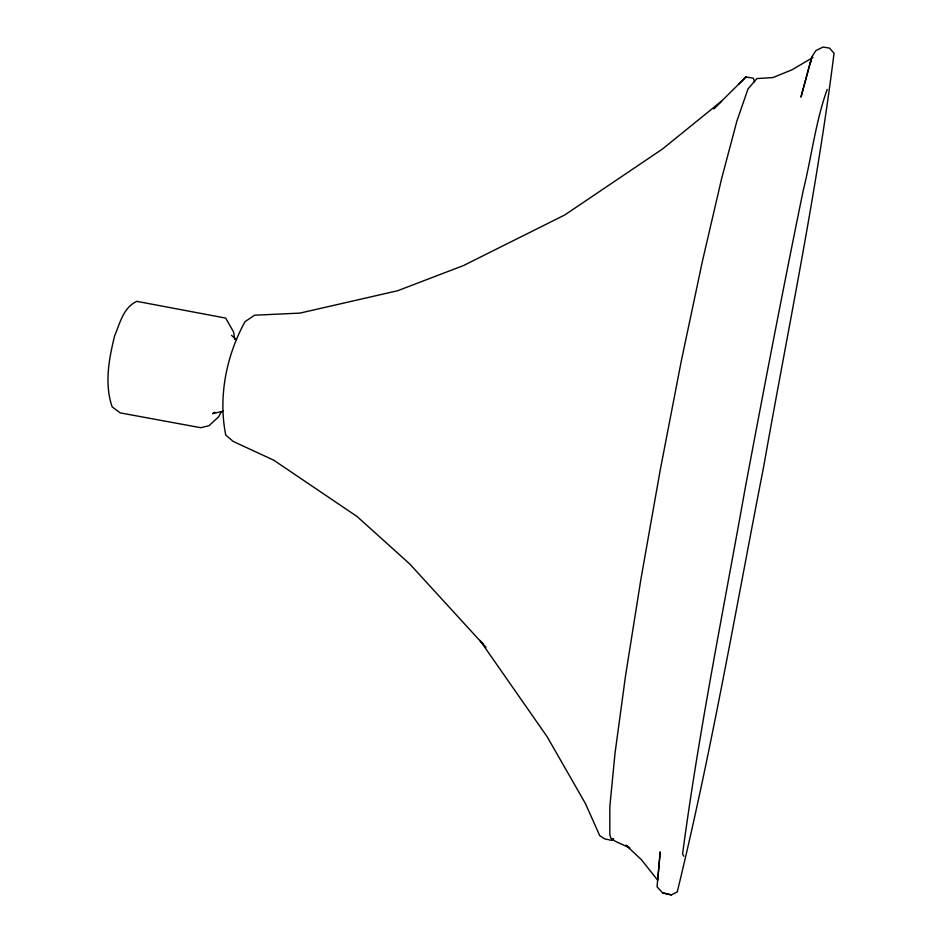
<?xml version="1.0" encoding="UTF-8"?>
<svg xmlns="http://www.w3.org/2000/svg" width="942" height="942" viewBox="0 0 942 942"><rect width="100%" height="100%" fill="white"/><g stroke="black" fill="none" stroke-linecap="round" stroke-linejoin="round"><path stroke-width="1.41" d="M811.827 56.932L801.018 96.896L811.827 56.932L815.878 50.609L822.955 47.1L829.466 48.066L834.035 53.247C816.796 191.85 787.995 328.817 763.726 466.314C735.949 608.379 711.599 751.304 677.227 891.968L671.257 894.9L664.946 893.463L662.544 892.781L657.045 886.787L660.201 851.839L657.74 880.275L641.302 859.599L625.959 845.186L629.833 848L615.361 841.3L610.84 838.192L609.827 834.318L609.827 806.646L615.008 753.341L625.535 675.803L640.972 578.812L660.154 470.458L681.29 361.022L702.402 261.264L721.548 178.933L736.868 121.129L748.03 88.913L756.873 78.586L773.017 77.538L792.01 69.802L813.017 57.427M827.17 89.431C815.513 121.977 811.58 156.89 803.243 190.378C782.943 289.359 763.903 388.599 745.252 487.897C723.527 609.815 698.882 731.357 682.55 854.147L683.857 856.302M221.299 411.713L218.756 416.694L209.018 425.702L200.717 427.703L120.187 412.879L112.145 406.85C104.268 383.735 108.954 359.043 114.583 335.976C119.881 323.518 123.272 307.481 136.814 301.346L225.668 318.09L233.675 332.137L234.676 339.332M810.226 62.961L811.568 60.877M613.56 838.521L611.982 840.417L604.776 838.91L599.748 835.695L585.406 803.526L547.267 736.938L479.984 640.419L483.387 644.352M738.999 83.932L745.982 76.961L753.364 78.186L754.554 81.777M745.982 76.961L713.812 108.836L721.348 101.336L662.308 149.142L564.788 214.953L463.535 265.538L397.606 290.76L299.897 313.109L254.599 315.217L245.002 321.693C226.327 355.664 218.049 396.876 225.762 435.098L233.157 441.409L273.757 460.202L357.089 516.522L409.64 563.869L485.942 647.295M214.929 412.278L212.551 413.644L223.454 411.195M662.544 892.781L671.257 894.9M231.496 335.328L236.56 339.827"/></g></svg>
